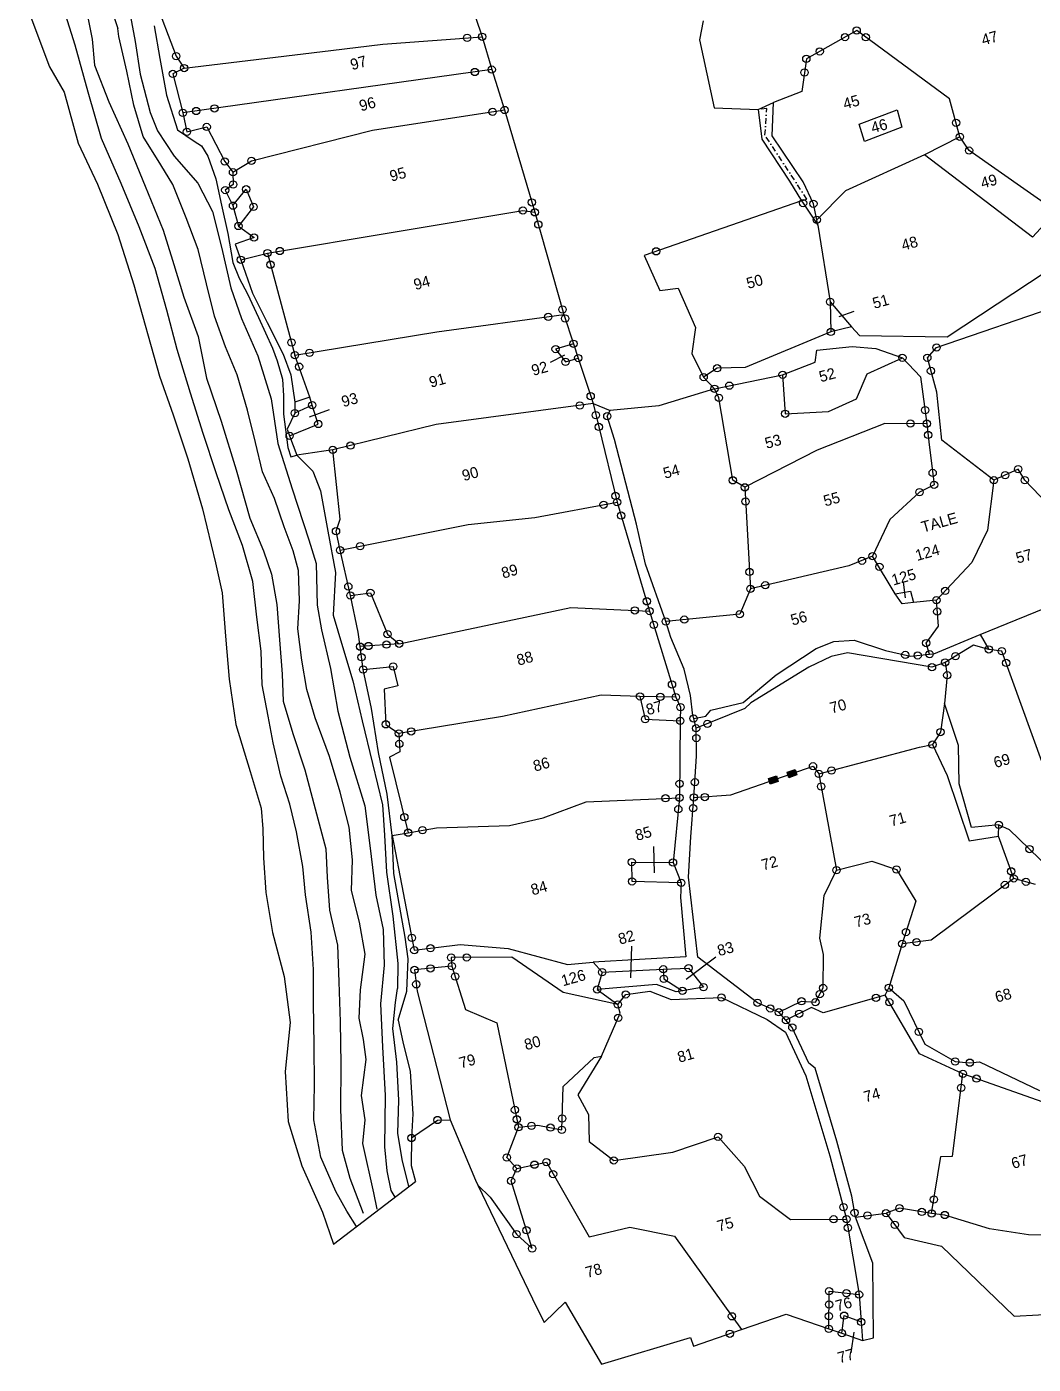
# Model space of a CAD drawing. Header units: metres. Extents: x 305197 to 308416, y 1934351 to 1939212.
# Drawn here: x 306928 to 307818, y 1934383 to 1935566 of the extents above; entities that cross this region are included whole.
import ezdxf

# ---------------------------------------------------------------- set-up
doc = ezdxf.new("R2010")
doc.units = ezdxf.units.M
doc.linetypes.add('DASHDOT', pattern=[1, 0.5, -0.25, 0, -0.25])
for name, color, linetype in [('LINE_WATER', 4, 'Continuous'), ('OFF', 1, 'Continuous'), ('POLY_PARCEL', 6, 'Continuous'), ('POLY_ROAD', 30, 'Continuous'), ('POLY_WATER', 4, 'Continuous'), ('TEXT_PARCEL', 7, 'Continuous'), ('V_BOUND_LINE', 7, 'Continuous'), ('V_BOUND_STREAM_LINE', 7, 'DASHDOT')]:
    doc.layers.add(name, color=color, linetype=linetype)
doc.styles.add('TEXT_MAP', font='')
doc.styles.get('TEXT_MAP').set_extended_font_data('Kruti Dev 050')
doc.dimstyles.get("Standard").update_dxf_attribs({"dimtxt": 0.18, "dimasz": 0.18, "dimexe": 0.18, "dimexo": 0.0625, "dimgap": 0.09, "dimtad": 0, "dimtih": 1, "dimtoh": 1, "dimdec": 4, "dimzin": 0, "dimdsep": 46, "dimtxsty": 'Standard', "dimcen": 0.09, "dimadec": 0, "dimazin": 0, "dimtfac": 1, "dimtdec": 4, "dimtofl": 0, "dimtmove": 0, "dimatfit": 3, "dimfxl": 1, "dimtolj": 1, "dimtzin": 0, "dimarcsym": 0})

msp = doc.modelspace()

# ---------------------------------------------------------------- hatches: boundary and pattern name
for points in [[(307609.5, 1934904.4), (307607.8, 1934909.3), (307600.7, 1934906.8), (307602.4, 1934901.9)], [(307593, 1934898.7), (307591.3, 1934903.6), (307584.2, 1934901.1), (307585.9, 1934896.2)]]:
    msp.add_hatch(color=256).paths.add_polyline_path(points)

# ---------------------------------------------------------------- linework, layer by layer
for points in [[(307600.7, 1934906.8), (307607.8, 1934909.3), (307609.5, 1934904.4), (307602.4, 1934901.9)], [(307584.2, 1934901.1), (307591.3, 1934903.6), (307593, 1934898.7), (307585.9, 1934896.2)]]:
    msp.add_lwpolyline(points, close=True)
for centre in [(307317.9, 1935556.2), (307331.1, 1935557.2), (307652, 1935556.9), (307662.3, 1935562.7), (307670.4, 1935556.7), (307629.6, 1935544.2), (307060.6, 1935540), (307067.6, 1935529.5), (307617.8, 1935537.6), (307057.6, 1935524.3), (307324.7, 1935526), (307339.6, 1935528.1), (307616.1, 1935525.6), (307094.5, 1935493.8), (307066.5, 1935489.9), (307078.2, 1935491.5), (307340.4, 1935490.8), (307351, 1935492.4), (307070.1, 1935473.1), (307087.6, 1935477.4), (307750.2, 1935481.1), (307753.6, 1935468.6), (307103.5, 1935446.9), (307127.1, 1935447.4), (307761.7, 1935456.5), (307110.8, 1935437.3), (307110.9, 1935426.5), (307122.4, 1935422.3), (307104, 1935421.6), (307375.1, 1935410.7), (307110.8, 1935407.8), (307128.9, 1935406.8), (307367.2, 1935403.5), (307377.7, 1935401.9), (307614.9, 1935410.1), (307624, 1935409.5), (307115.6, 1935389.8), (307380.8, 1935391.1), (307627, 1935395.3), (307129.4, 1935379.6), (307141.3, 1935365.9), (307152.2, 1935367.7), (307485, 1935367.4), (307117.7, 1935360), (307144, 1935355.6), (307402.2, 1935315.9), (307638.8, 1935322.8), (307389.6, 1935309.5), (307404.6, 1935308), (307639.5, 1935296.1), (307162.6, 1935286.8), (307396.1, 1935281), (307411.9, 1935285.7), (307733, 1935282.3), (307165.6, 1935275.6), (307178.5, 1935277.7), (307404.8, 1935269.7), (307416.1, 1935273), (307702.7, 1935273.3), (307724.8, 1935273.3), (307169.2, 1935265.4), (307538.9, 1935264), (307596.8, 1935258.3), (307728, 1935261.6), (307527, 1935256.2), (307536.6, 1935245.9), (307549.7, 1935248.6), (307427.1, 1935239.3), (307540.5, 1935237.8), (307165.5, 1935224.3), (307180.9, 1935231.3), (307417.5, 1935231.1), (307431.7, 1935222.5), (307441.8, 1935221.7), (307599.1, 1935223.8), (307722.8, 1935227), (307186.2, 1935214.7), (307434.3, 1935212.1), (307709.8, 1935215.1), (307724.4, 1935215), (307160.9, 1935204.3), (307725.5, 1935205), (307199, 1935191.8), (307214.7, 1935195.6), (307805.1, 1935174.8), (307552.8, 1935164.9), (307729.5, 1935171.4), (307783.7, 1935165), (307793.6, 1935169.5), (307811, 1935165.1), (307449.1, 1935151.1), (307563.4, 1935158.7), (307717.9, 1935154.4), (307730.7, 1935160.9), (307438.5, 1935143.3), (307450.4, 1935145.6), (307564.1, 1935146.2), (307454, 1935133.7), (307201.9, 1935119.9), (307205.5, 1935103.2), (307223.2, 1935106.7), (307667, 1935093.8), (307676.4, 1935097.8), (307567.5, 1935083.9), (307682.4, 1935088.5), (307212.8, 1935070.9), (307568.3, 1935069), (307581.5, 1935072.1), (307214.6, 1935063), (307232.3, 1935065.5), (307476.7, 1935057.9), (307732.8, 1935058.9), (307740.5, 1935067.1), (307466.1, 1935049.9), (307479.2, 1935049.3), (307558.9, 1935046.6), (307733.6, 1935048.8), (307483, 1935037.1), (307493.5, 1935040), (307509.9, 1935041.7), (307247.5, 1935028.9), (307257.7, 1935020.4), (307723.8, 1935021), (307223.2, 1935017.8), (307224.4, 1935008.4), (307230.6, 1935018.4), (307246.5, 1935019.6), (307705.3, 1935010.5), (307716.3, 1935010.1), (307726.8, 1935011.1), (307749.7, 1935009.4), (307779.2, 1935015.4), (307790.7, 1935013.8), (307225.9, 1934997.6), (307252.5, 1935000.3), (307728.9, 1934999.7), (307740.6, 1935003.9), (307794.5, 1935003.4), (307742.4, 1934992.5), (307470.7, 1934973.8), (307488.7, 1934973.4), (307499, 1934984.3), (307502.4, 1934973.1), (307506.5, 1934964.3), (307245.9, 1934949.1), (307475.3, 1934953.7), (307506.3, 1934952.2), (307518.1, 1934954.3), (307530.3, 1934949.6), (307257.5, 1934941.1), (307268.3, 1934942.9), (307520.3, 1934945.6), (307736.4, 1934942.3), (307257.9, 1934931.8), (307520.5, 1934937), (307729.4, 1934931.2), (307623.7, 1934912), (307628.9, 1934905.4), (307640, 1934908.3), (307505.7, 1934896.6), (307519.3, 1934897.9), (307630.9, 1934894.2), (307493.2, 1934883.7), (307505.6, 1934884.2), (307518.3, 1934884.5), (307528, 1934884.8), (307262.3, 1934867), (307504.6, 1934874), (307517.6, 1934875), (307278.4, 1934855.5), (307787.9, 1934860.3), (307265.7, 1934853.3), (307815.1, 1934838.8), (307463.4, 1934827.3), (307499.9, 1934826.9), (307644.4, 1934820.2), (307697.5, 1934820.8), (307798.9, 1934819.1), (307463.7, 1934810.2), (307507.2, 1934808.9), (307801.2, 1934812.9), (307812, 1934809.9), (307793.4, 1934807.1), (307269, 1934760.3), (307705.9, 1934765.4), (307271.1, 1934749.3), (307285.4, 1934751.1), (307702.6, 1934755), (307715.3, 1934756.5), (307303.7, 1934742.9), (307317.5, 1934743), (307271.3, 1934731.9), (307285.5, 1934733.3), (307304.3, 1934735.2), (307307.2, 1934726.1), (307437.2, 1934729.9), (307491.3, 1934732.5), (307513.7, 1934733.6), (307272.9, 1934719.2), (307432.9, 1934714.6), (307491.8, 1934724.1), (307508.2, 1934713.5), (307526.8, 1934716.7), (307632.6, 1934716), (307690.7, 1934716.2), (307451.1, 1934701.4), (307458.1, 1934710.3), (307542.7, 1934707.6), (307574.6, 1934702.9), (307613.5, 1934704.2), (307625.8, 1934703.4), (307629.6, 1934710.4), (307679.4, 1934707.3), (307691.2, 1934703.3), (307451.5, 1934689.5), (307585.9, 1934697.9), (307593.5, 1934694.5), (307611.5, 1934693.2), (307599.8, 1934687.4), (307605.4, 1934681.1), (307717.2, 1934677.2), (307749.4, 1934650.9), (307762.4, 1934649.9), (307756.3, 1934640), (307768.2, 1934635.8), (307754.7, 1934627.6), (307360.1, 1934608.1), (307291.7, 1934599.2), (307361.8, 1934599.8), (307401.9, 1934600.6), (307268.7, 1934583.3), (307363.3, 1934592.8), (307374.7, 1934594.1), (307391.6, 1934592.5), (307401.6, 1934590.5), (307539.7, 1934584.4), (307353, 1934566.1), (307377.4, 1934559.7), (307387.9, 1934561.9), (307447.5, 1934563.5), (307361.9, 1934556.4), (307393.8, 1934551.4), (307356.7, 1934545.3), (307730.6, 1934528.9), (307650.6, 1934522.1), (307653.4, 1934511.5), (307660.5, 1934517.2), (307671.9, 1934514.7), (307688.3, 1934516.9), (307700.1, 1934521.3), (307719.9, 1934517.9), (307728.6, 1934516.5), (307740.3, 1934515.2), (307370.3, 1934501.7), (307641.9, 1934511.4), (307654.6, 1934503.9), (307696, 1934506.5), (307361.5, 1934498.2), (307375.3, 1934485.6), (307637.9, 1934447.9), (307653.2, 1934446.1), (307664.4, 1934444.8), (307637.9, 1934436), (307552, 1934425.6), (307637.8, 1934425.8), (307651.2, 1934426.2), (307666.3, 1934420.6), (307550.1, 1934410.2), (307637.7, 1934414.6), (307649.3, 1934410.6)]:
    msp.add_circle(centre, 3.22)
at = {"layer": 'LINE_WATER'}
for p, q in [((306993.7, 1935610.3), (307008.9, 1935564.4)), ((306971.2, 1935549.6), (306957.8, 1935592.7)), ((306977.5, 1935599.2), (306986.2, 1935555)), ((307020.1, 1935575.2), (307024.3, 1935552.9)), ((307009.8, 1935557.4), (307008.9, 1935564.4)), ((307016.8, 1935526.6), (307009.8, 1935557.4)), ((307041.2, 1935566.7), (307046, 1935537.9)), ((306982.7, 1935508.2), (306971.2, 1935549.6)), ((306986.2, 1935555), (306988.4, 1935531.9)), ((307024.3, 1935552.9), (307028.8, 1935524)), ((307046, 1935537.9), (307052.1, 1935505.6)), ((306988.4, 1935531.9), (307000.9, 1935499.7)), ((307023.2, 1935496.7), (307016.8, 1935526.6)), ((307028.8, 1935524), (307037.7, 1935490.3)), ((306994.6, 1935467.2), (306982.7, 1935508.2)), ((307000.9, 1935499.7), (307017.9, 1935462.6)), ((307031.5, 1935468.9), (307023.2, 1935496.7)), ((307052.1, 1935505.6), (307061.7, 1935474.8)), ((307037.7, 1935490.3), (307044, 1935473.9)), ((307044, 1935473.9), (307058.8, 1935451.6)), ((307061.7, 1935474.8), (307076.6, 1935464.9)), ((307011.8, 1935427.4), (306994.6, 1935467.2)), ((307017.9, 1935462.6), (307033.1, 1935425)), ((307047.1, 1935444), (307031.5, 1935468.9)), ((307076.6, 1935464.9), (307083, 1935460.6)), ((307058.8, 1935451.6), (307079.6, 1935427.6)), ((307083, 1935460.6), (307088.5, 1935451.5)), ((307088.5, 1935451.5), (307095.5, 1935431.4)), ((307057.5, 1935426.4), (307047.1, 1935444)), ((307027.7, 1935389.2), (307011.8, 1935427.4)), ((307069.5, 1935397), (307057.5, 1935426.4)), ((307079.6, 1935427.6), (307092.8, 1935402.6)), ((307095.5, 1935431.4), (307100.5, 1935408.1)), ((307033.1, 1935425), (307049.2, 1935386.1)), ((307092.8, 1935402.6), (307100.7, 1935371.2)), ((307100.5, 1935408.1), (307106.1, 1935383.3)), ((307079.9, 1935368.9), (307069.5, 1935397)), ((307041.9, 1935352.2), (307027.7, 1935389.2)), ((307049.2, 1935386.1), (307057.3, 1935359.6)), ((307106.1, 1935383.3), (307110.7, 1935357.4)), ((307087.4, 1935338.7), (307079.9, 1935368.9)), ((307100.7, 1935371.2), (307108.8, 1935335.1)), ((307057.3, 1935359.6), (307067.2, 1935326.9)), ((307110.7, 1935357.4), (307116.2, 1935343.7)), ((307052.3, 1935315.5), (307041.9, 1935352.2)), ((307116.2, 1935343.7), (307123.6, 1935329.9)), ((307094.5, 1935310.1), (307087.4, 1935338.7)), ((307108.8, 1935335.1), (307118.2, 1935307.9)), ((307067.2, 1935326.9), (307079.9, 1935292)), ((307123.6, 1935329.9), (307133.4, 1935308.9)), ((307061.4, 1935280.7), (307052.3, 1935315.5)), ((307104.2, 1935282.9), (307094.5, 1935310.1)), ((307118.2, 1935307.9), (307132.8, 1935275.1)), ((307133.4, 1935308.9), (307145.7, 1935281.7)), ((307079.9, 1935292), (307087.3, 1935255.3)), ((307073.2, 1935242.1), (307061.4, 1935280.7)), ((307114.5, 1935258.3), (307104.2, 1935282.9)), ((307132.8, 1935275.1), (307144.5, 1935236.9)), ((307145.7, 1935281.7), (307149.8, 1935270.7)), ((307149.8, 1935270.7), (307154.5, 1935254.5)), ((307087.3, 1935255.3), (307100.4, 1935217.1)), ((307123.7, 1935226.8), (307114.5, 1935258.3)), ((307154.5, 1935254.5), (307155.4, 1935239.5)), ((307084.3, 1935206.2), (307073.2, 1935242.1)), ((307144.5, 1935236.9), (307150.5, 1935197.5)), ((307155.4, 1935239.5), (307155.5, 1935223.4)), ((307130.8, 1935198.2), (307123.7, 1935226.8)), ((307100.4, 1935217.1), (307113.7, 1935174.3)), ((307155.5, 1935223.4), (307159.4, 1935193.9)), ((307095.9, 1935171.5), (307084.3, 1935206.2)), ((307137, 1935172.4), (307130.8, 1935198.2)), ((307150.5, 1935197.5), (307163.1, 1935157.3)), ((307159.4, 1935193.9), (307161.9, 1935185.6)), ((307161.9, 1935185.6), (307167.4, 1935187.2)), ((307167.4, 1935187.2), (307181.4, 1935173.1)), ((307107.2, 1935138.7), (307095.9, 1935171.5)), ((307113.7, 1935174.3), (307125.7, 1935131.4)), ((307147.5, 1935148.7), (307137, 1935172.4)), ((307181.4, 1935173.1), (307188.1, 1935155.6)), ((307163.1, 1935157.3), (307177.9, 1935112.2)), ((307188.1, 1935155.6), (307194.7, 1935120)), ((307156, 1935123.7), (307147.5, 1935148.7)), ((307119.3, 1935107.2), (307107.2, 1935138.7)), ((307125.7, 1935131.4), (307137.8, 1935102.6)), ((307164, 1935102.6), (307156, 1935123.7)), ((307194.7, 1935120), (307201.4, 1935083.3)), ((307128.3, 1935075.4), (307119.3, 1935107.2)), ((307177.9, 1935112.2), (307184.3, 1935091.3)), ((307137.8, 1935102.6), (307144.9, 1935082)), ((307168.6, 1935085.1), (307164, 1935102.6)), ((307169.5, 1935058.2), (307168.6, 1935085.1)), ((307184.3, 1935091.3), (307185.3, 1935054.5)), ((307201.4, 1935083.3), (307199.5, 1935045.6)), ((307132, 1935044), (307128.3, 1935075.4)), ((307144.9, 1935082), (307149.5, 1935055.1)), ((307149.5, 1935055.1), (307152, 1935023.9)), ((307168, 1935033.5), (307169.5, 1935058.2)), ((307185.3, 1935054.5), (307189.2, 1935032.6)), ((307135.6, 1935013.8), (307132, 1935044)), ((307199.5, 1935045.6), (307207.6, 1935017.8)), ((307152, 1935023.9), (307154.3, 1934993.6)), ((307171.8, 1935005.8), (307168, 1935033.5)), ((307189.2, 1935032.6), (307197.1, 1934998.6)), ((307136.7, 1934983.9), (307135.6, 1935013.8)), ((307207.6, 1935017.8), (307216.8, 1934987.5)), ((307176, 1934979.8), (307171.8, 1935005.8)), ((307154.3, 1934993.6), (307155.3, 1934969.5)), ((307197.1, 1934998.6), (307203.4, 1934960.8)), ((307141.8, 1934956.3), (307136.7, 1934983.9)), ((307183.5, 1934954.9), (307176, 1934979.8)), ((307216.8, 1934987.5), (307224.9, 1934952.3)), ((307155.3, 1934969.5), (307163.8, 1934940.9)), ((307146.3, 1934932.7), (307141.8, 1934956.3)), ((307196, 1934920.8), (307183.5, 1934954.9)), ((307203.4, 1934960.8), (307214.2, 1934920.2)), ((307163.8, 1934940.9), (307174.3, 1934909)), ((307224.9, 1934952.3), (307234.1, 1934914.4)), ((307153.1, 1934903.3), (307146.3, 1934932.7)), ((307205.7, 1934889.2), (307196, 1934920.8)), ((307214.2, 1934920.2), (307227.3, 1934877.1)), ((307174.3, 1934909), (307183.6, 1934874.5)), ((307234.1, 1934914.4), (307242.9, 1934878)), ((307161, 1934878.4), (307153.1, 1934903.3)), ((307213.6, 1934858.3), (307205.7, 1934889.2)), ((307166.9, 1934854.1), (307161, 1934878.4)), ((307183.6, 1934874.5), (307192.9, 1934838.9)), ((307227.3, 1934877.1), (307232, 1934839.6)), ((307242.9, 1934878), (307244.7, 1934851.2)), ((307216.5, 1934829.2), (307213.6, 1934858.3)), ((307172.7, 1934823.3), (307166.9, 1934854.1)), ((307244.7, 1934851.2), (307246.5, 1934818.5)), ((307192.9, 1934838.9), (307194.2, 1934814.1)), ((307232, 1934839.6), (307237.1, 1934798.1)), ((307174.8, 1934798.2), (307172.7, 1934823.3)), ((307215.7, 1934802.1), (307216.5, 1934829.2)), ((307194.2, 1934814.1), (307196.2, 1934784.7)), ((307246.5, 1934818.5), (307252, 1934779.6)), ((307222.8, 1934774.1), (307215.7, 1934802.1)), ((307179.8, 1934765.3), (307174.8, 1934798.2)), ((307237.1, 1934798.1), (307243.6, 1934767.8)), ((307196.2, 1934784.7), (307203.3, 1934753.8)), ((307252, 1934779.6), (307256.5, 1934737.5)), ((307181.9, 1934732.4), (307179.8, 1934765.3)), ((307227.6, 1934746), (307222.8, 1934774.1)), ((307243.6, 1934767.8), (307244.4, 1934736)), ((307203.3, 1934753.8), (307204.5, 1934721.5)), ((307223.5, 1934714.4), (307227.6, 1934746)), ((307181.9, 1934702.4), (307181.9, 1934732.4)), ((307244.4, 1934736), (307241.1, 1934701.9)), ((307256.5, 1934737.5), (307256.4, 1934715.4)), ((307204.5, 1934721.5), (307205.7, 1934686.1)), ((307222.3, 1934689.4), (307223.5, 1934714.4)), ((307254.4, 1934703.2), (307256.4, 1934715.4)), ((307182.6, 1934665.5), (307181.9, 1934702.4)), ((307241.1, 1934701.9), (307242.9, 1934663.9)), ((307252.1, 1934680.2), (307254.4, 1934703.2)), ((307205.7, 1934686.1), (307206.3, 1934648.6)), ((307226.1, 1934670.3), (307222.3, 1934689.4)), ((307228.5, 1934652.6), (307226.1, 1934670.3)), ((307255.8, 1934650.3), (307252.1, 1934680.2)), ((307182.8, 1934629.9), (307182.6, 1934665.5)), ((307242.9, 1934663.9), (307245.4, 1934620.9)), ((307206.3, 1934648.6), (307206, 1934608.6)), ((307224.5, 1934620.9), (307228.5, 1934652.6)), ((307257.5, 1934616.8), (307255.8, 1934650.3)), ((307182.3, 1934599.5), (307182.8, 1934629.9)), ((307227.8, 1934599.3), (307224.5, 1934620.9)), ((307245.4, 1934620.9), (307244.9, 1934575.6)), ((307256.5, 1934587.5), (307257.5, 1934616.8)), ((307188.4, 1934566.4), (307182.3, 1934599.5)), ((307206, 1934608.6), (307207.2, 1934572.4)), ((307225.5, 1934578.5), (307227.8, 1934599.3)), ((307260.4, 1934564.2), (307256.5, 1934587.5)), ((307235.2, 1934534.7), (307225.5, 1934578.5)), ((307244.9, 1934575.6), (307246.9, 1934554.2)), ((307201.7, 1934535.9), (307188.4, 1934566.4)), ((307207.2, 1934572.4), (307214, 1934547.7)), ((307266.4, 1934540.4), (307260.4, 1934564.2)), ((307246.9, 1934554.2), (307250.4, 1934537)), ((307214, 1934547.7), (307225.9, 1934516.7)), ((307211.6, 1934518.7), (307201.7, 1934535.9)), ((307238.2, 1934520.3), (307235.2, 1934534.7)), ((307250.4, 1934537), (307253.8, 1934531)), ((307220.1, 1934505), (307211.6, 1934518.7))]:
    msp.add_line(p, q, dxfattribs=at)
at = {"layer": 'OFF'}
for p, q in [((307575.3, 1935492.8), (307588.8, 1935499.1)), ((307429.2, 1935232.7), (307444.2, 1935226.5)), ((307771.5, 1935028.7), (307779.2, 1935015.4)), ((307429.3, 1934738.7), (307437.2, 1934729.9)), ((307432.9, 1934714.6), (307451.1, 1934701.4)), ((307199.6, 1934489.4), (307272.3, 1934544.9))]:
    msp.add_line(p, q, dxfattribs=at)
at = {"layer": 'POLY_PARCEL'}
for p, q in [((307243.3, 1935550.7), (307331.1, 1935557.2)), ((307662.3, 1935562.7), (307617.8, 1935537.6)), ((307744.4, 1935502.4), (307662.3, 1935562.7)), ((307067.6, 1935529.5), (307197.3, 1935545.1)), ((307197.3, 1935545.1), (307243.3, 1935550.7)), ((307617.8, 1935537.6), (307613.8, 1935508.6)), ((307339.6, 1935528.1), (307066.5, 1935489.9)), ((307613.8, 1935508.6), (307588.8, 1935499.1)), ((307753.6, 1935468.6), (307744.4, 1935502.4)), ((307234.3, 1935474.6), (307351, 1935492.4)), ((307664.5, 1935479.8), (307698.2, 1935492.5)), ((307698.2, 1935492.5), (307702.1, 1935477.3)), ((307127.1, 1935447.4), (307234.3, 1935474.6)), ((307669.3, 1935464.6), (307664.5, 1935479.8)), ((307702.1, 1935477.3), (307669.3, 1935464.6)), ((307753.6, 1935468.6), (307722.4, 1935452.8)), ((307761.7, 1935456.5), (307753.6, 1935468.6)), ((307722.4, 1935452.8), (307652.5, 1935420.9)), ((307817.9, 1935380), (307722.4, 1935452.8)), ((307838.6, 1935402.7), (307761.7, 1935456.5)), ((307110.8, 1935437.3), (307127.1, 1935447.4)), ((307110.8, 1935407.8), (307122.4, 1935422.3)), ((307122.4, 1935422.3), (307128.9, 1935406.8)), ((307652.5, 1935420.9), (307627, 1935395.3)), ((307128.9, 1935406.8), (307115.6, 1935389.8)), ((307141.3, 1935365.9), (307367.2, 1935403.5)), ((307367.2, 1935403.5), (307377.7, 1935401.9)), ((307838.6, 1935402.7), (307817.9, 1935380)), ((307628.1, 1935390.6), (307638.8, 1935322.8)), ((307117.7, 1935360), (307141.3, 1935365.9)), ((307141.3, 1935365.9), (307165.6, 1935275.6)), ((307638.8, 1935322.8), (307657.8, 1935300.7)), ((307638.8, 1935322.8), (307639.5, 1935296.1)), ((307291.1, 1935296.3), (307403.5, 1935311.4)), ((307165.6, 1935275.6), (307291.1, 1935296.3)), ((307411.9, 1935285.7), (307396.1, 1935281)), ((307178.9, 1935238.4), (307165.6, 1935275.6)), ((307396.1, 1935281), (307404.8, 1935269.7)), ((307404.8, 1935269.7), (307416.1, 1935273)), ((307671.6, 1935259.1), (307702.7, 1935273.3)), ((307596.8, 1935258.3), (307599.1, 1935223.8)), ((307662.1, 1935237), (307671.6, 1935259.1)), ((307178.9, 1935238.4), (307165.6, 1935234.1)), ((307180.9, 1935231.3), (307178.9, 1935238.4)), ((307540.5, 1935237.8), (307536.6, 1935245.9)), ((307552.8, 1935164.9), (307540.5, 1935237.8)), ((307637.3, 1935225.8), (307662.1, 1935237)), ((307180.9, 1935231.3), (307165.5, 1935224.3)), ((307186.2, 1935214.7), (307180.9, 1935231.3)), ((307429.2, 1935232.7), (307290.5, 1935214.3)), ((307599.1, 1935223.8), (307637.3, 1935225.8)), ((307160.9, 1935204.3), (307186.2, 1935214.7)), ((307290.5, 1935214.3), (307199, 1935191.8)), ((307687.2, 1935215.1), (307627.4, 1935191.7)), ((307724.4, 1935215), (307687.2, 1935215.1)), ((307627.4, 1935191.7), (307563.4, 1935158.7)), ((307805.1, 1935174.8), (307783.7, 1935165)), ((307811, 1935165.1), (307805.1, 1935174.8)), ((307563.4, 1935158.7), (307552.8, 1935164.9)), ((307563.4, 1935158.7), (307568.3, 1935069)), ((307863.8, 1935109.7), (307811, 1935165.1)), ((307377.6, 1935131.9), (307450.4, 1935145.6)), ((307318.9, 1935125.8), (307377.6, 1935131.9)), ((307205.5, 1935103.2), (307318.9, 1935125.8)), ((307676.4, 1935097.8), (307655.4, 1935089.4)), ((307655.4, 1935089.4), (307568.3, 1935069)), ((307771.5, 1935028.7), (307876.6, 1935071.3)), ((307214.6, 1935063), (307232.3, 1935065.5)), ((307232.3, 1935065.5), (307247.5, 1935028.9)), ((307568.3, 1935069), (307558.9, 1935046.6)), ((307696.4, 1935064.6), (307709.8, 1935067)), ((307709.8, 1935067), (307712.6, 1935056.8)), ((307734.6, 1935036), (307732.8, 1935058.9)), ((307257.7, 1935020.4), (307409.4, 1935052.4)), ((307409.4, 1935052.4), (307479.2, 1935049.3)), ((307558.9, 1935046.6), (307493.5, 1935040)), ((307723.8, 1935021), (307734.6, 1935036)), ((307247.5, 1935028.9), (307257.7, 1935020.4)), ((307257.7, 1935020.4), (307223.2, 1935017.8)), ((307726.8, 1935011.1), (307723.8, 1935021)), ((307790.7, 1935013.8), (307779.2, 1935015.4)), ((307844.2, 1934865.7), (307790.7, 1935013.8)), ((307225.9, 1934997.6), (307252.5, 1935000.3)), ((307252.5, 1935000.3), (307256.6, 1934983.3)), ((307740.6, 1935003.9), (307742.4, 1934992.5)), ((307742.4, 1934992.5), (307739.9, 1934967.4)), ((307256.6, 1934983.3), (307244.5, 1934980.1)), ((307244.5, 1934980.1), (307245.9, 1934949.1)), ((307436.5, 1934974.9), (307349, 1934956)), ((307470.7, 1934973.8), (307436.5, 1934974.9)), ((307470.7, 1934973.8), (307475.3, 1934953.7)), ((307502.4, 1934973.1), (307470.7, 1934973.8)), ((307349, 1934956), (307257.5, 1934941.1)), ((307475.3, 1934953.7), (307506.3, 1934952.2)), ((307245.9, 1934949.1), (307257.5, 1934941.1)), ((307257.5, 1934941.1), (307258.2, 1934924.9)), ((307628.9, 1934905.4), (307718, 1934929)), ((307718, 1934929), (307729.4, 1934931.2)), ((307258.2, 1934924.9), (307249.1, 1934920)), ((307249.1, 1934920), (307265.7, 1934853.3)), ((307551, 1934886.9), (307623.7, 1934912)), ((307623.7, 1934912), (307628.9, 1934905.4)), ((307628.9, 1934905.4), (307644.4, 1934820.2)), ((307423.1, 1934880.7), (307505.6, 1934884.2)), ((307518.3, 1934884.5), (307551, 1934886.9)), ((307385, 1934866.4), (307423.1, 1934880.7)), ((307290.8, 1934857.5), (307355.3, 1934859.7)), ((307355.3, 1934859.7), (307385, 1934866.4)), ((307787.9, 1934860.3), (307797.1, 1934856.1)), ((307251.6, 1934850.8), (307265.7, 1934853.3)), ((307251.6, 1934850.8), (307271.1, 1934749.3)), ((307265.7, 1934853.3), (307268.9, 1934853.9)), ((307268.9, 1934853.9), (307290.8, 1934857.5)), ((307801.2, 1934812.9), (307787.7, 1934850.2)), ((307797.1, 1934856.1), (307832.9, 1934821.7)), ((307463.7, 1934810.2), (307463.4, 1934827.3)), ((307463.4, 1934827.3), (307499.9, 1934826.9)), ((307644.4, 1934820.2), (307675.8, 1934828.1)), ((307675.8, 1934828.1), (307697.5, 1934820.8)), ((307633.7, 1934797.6), (307644.4, 1934820.2)), ((307697.5, 1934820.8), (307714.6, 1934792.7)), ((307801.2, 1934812.9), (307728.1, 1934758.1)), ((307820.4, 1934807.6), (307801.2, 1934812.9)), ((307507.2, 1934808.9), (307463.7, 1934810.2)), ((307629.6, 1934760), (307633.7, 1934797.6)), ((307714.6, 1934792.7), (307702.6, 1934755)), ((307271.1, 1934749.3), (307311.6, 1934754.3)), ((307311.6, 1934754.3), (307354.2, 1934750.8)), ((307633.1, 1934745.6), (307629.6, 1934760)), ((307702.6, 1934755), (307690.7, 1934716.2)), ((307728.1, 1934758.1), (307702.6, 1934755)), ((307357.3, 1934743.1), (307303.7, 1934742.9)), ((307303.7, 1934742.9), (307304.3, 1934735.2)), ((307354.2, 1934750.8), (307406.7, 1934736.7)), ((307402.9, 1934712.1), (307357.3, 1934743.1)), ((307632.6, 1934716), (307633.1, 1934745.6)), ((307304.3, 1934735.2), (307271.3, 1934731.9)), ((307271.3, 1934731.9), (307273.7, 1934713.2)), ((307304.3, 1934735.2), (307316.5, 1934696.8)), ((307406.7, 1934736.7), (307429.3, 1934738.7)), ((307437.2, 1934729.9), (307432.9, 1934714.6)), ((307491.3, 1934732.5), (307491.8, 1934724.1)), ((307491.8, 1934724.1), (307508.2, 1934713.5)), ((307625.8, 1934703.4), (307632.6, 1934716)), ((307273.7, 1934713.2), (307302.8, 1934599.5)), ((307451.1, 1934701.4), (307402.9, 1934712.1)), ((307593.5, 1934694.5), (307613.5, 1934704.2)), ((307613.5, 1934704.2), (307625.8, 1934703.4)), ((307687.5, 1934709.6), (307632.7, 1934694.1)), ((307316.5, 1934696.8), (307344, 1934685.1)), ((307436.8, 1934655.6), (307453.3, 1934693.7)), ((307453.3, 1934693.7), (307451.1, 1934701.4)), ((307622.5, 1934698.6), (307599.8, 1934687.4)), ((307632.7, 1934694.1), (307622.5, 1934698.6)), ((307344, 1934685.1), (307363.3, 1934592.8)), ((307402.7, 1934628.7), (307430.3, 1934654.6)), ((307436.8, 1934655.6), (307415.6, 1934621.4)), ((307430.3, 1934654.6), (307436.8, 1934655.6)), ((307746.9, 1934567.2), (307756.3, 1934640)), ((307401.6, 1934590.5), (307402.7, 1934628.7)), ((307415.6, 1934621.4), (307425.1, 1934604.2)), ((307425.1, 1934604.2), (307425.7, 1934580.2)), ((307353, 1934566.1), (307363.3, 1934592.8)), ((307363.3, 1934592.8), (307380.3, 1934594.7)), ((307380.3, 1934594.7), (307401.6, 1934590.5)), ((307425.7, 1934580.2), (307447.5, 1934563.5)), ((307499.7, 1934570.7), (307539.7, 1934584.4)), ((307539.7, 1934584.4), (307562.8, 1934558.5)), ((307361.9, 1934556.4), (307353, 1934566.1)), ((307447.5, 1934563.5), (307499.7, 1934570.7)), ((307728.6, 1934516.5), (307736.8, 1934566.8)), ((307736.8, 1934566.8), (307746.9, 1934567.2)), ((307356.7, 1934545.3), (307361.9, 1934556.4)), ((307361.9, 1934556.4), (307387.9, 1934561.9)), ((307387.9, 1934561.9), (307425.7, 1934495.8)), ((307562.8, 1934558.5), (307576.5, 1934531.8)), ((307327.4, 1934541.6), (307338.2, 1934531.1)), ((307375.3, 1934485.6), (307356.7, 1934545.3)), ((307338.2, 1934531.1), (307361.5, 1934498.2)), ((307576.5, 1934531.8), (307603.8, 1934511.1)), ((307700.1, 1934521.3), (307688.3, 1934516.9)), ((307728.6, 1934516.5), (307700.1, 1934521.3)), ((307740.3, 1934515.2), (307728.6, 1934516.5)), ((307779.8, 1934503.1), (307740.3, 1934515.2)), ((307425.7, 1934495.8), (307461.6, 1934504.5)), ((307461.6, 1934504.5), (307501.1, 1934496.4)), ((307603.8, 1934511.1), (307653.4, 1934511.5)), ((307814.2, 1934497.8), (307779.8, 1934503.1)), ((307361.5, 1934498.2), (307375.3, 1934485.6)), ((307501.1, 1934496.4), (307560.6, 1934413.8)), ((307885.6, 1934496.3), (307814.2, 1934497.8)), ((307637.7, 1934414.6), (307637.9, 1934447.9)), ((307637.9, 1934447.9), (307664.4, 1934444.8)), ((307649.3, 1934410.6), (307651.2, 1934426.2)), ((307651.2, 1934426.2), (307666.3, 1934420.6))]:
    msp.add_line(p, q, dxfattribs=at)
at = {"layer": 'POLY_ROAD'}
for p, q in [((307429.2, 1935232.7), (307434.3, 1935212.1)), ((307441.8, 1935221.7), (307444.2, 1935226.5)), ((307448.1, 1935201.1), (307441.8, 1935221.7)), ((307434.3, 1935212.1), (307450.4, 1935145.6)), ((307458.2, 1935162.3), (307448.1, 1935201.1)), ((307467.6, 1935126.1), (307458.2, 1935162.3)), ((307450.4, 1935145.6), (307479.2, 1935049.3)), ((307475.6, 1935090.7), (307467.6, 1935126.1)), ((307493.5, 1935040), (307475.6, 1935090.7)), ((307479.2, 1935049.3), (307502.4, 1934973.1)), ((307498, 1935025.8), (307493.5, 1935040)), ((307509.7, 1934997.8), (307498, 1935025.8)), ((307515.4, 1934974.7), (307509.7, 1934997.8)), ((307502.4, 1934973.1), (307506.5, 1934964.3)), ((307506.5, 1934964.3), (307506.3, 1934952.2)), ((307517.5, 1934957), (307515.4, 1934974.7)), ((307518.2, 1934954.3), (307517.5, 1934957)), ((307520.3, 1934945.6), (307518.2, 1934954.3)), ((307506.3, 1934952.2), (307505.6, 1934884.2)), ((307520.8, 1934921), (307520.3, 1934945.6)), ((307518.3, 1934884.5), (307520.8, 1934921)), ((307505.6, 1934884.2), (307499.9, 1934826.9)), ((307515.7, 1934849.5), (307518.3, 1934884.5)), ((307513.5, 1934814), (307515.7, 1934849.5)), ((307499.9, 1934826.9), (307507.2, 1934808.9)), ((307521.8, 1934743.1), (307513.5, 1934814)), ((307507.2, 1934808.9), (307506.5, 1934796)), ((307506.5, 1934796), (307511.3, 1934743.4)), ((307511.3, 1934743.4), (307429.3, 1934738.7)), ((307574.6, 1934702.9), (307521.8, 1934743.1)), ((307437.2, 1934729.9), (307491.3, 1934732.5)), ((307491.3, 1934732.5), (307513.7, 1934733.6)), ((307513.7, 1934733.6), (307526.8, 1934716.7)), ((307485.3, 1934719), (307432.9, 1934714.6)), ((307502.7, 1934712.5), (307485.3, 1934719)), ((307526.8, 1934716.7), (307508.2, 1934713.5)), ((307451.1, 1934701.4), (307458.1, 1934710.3)), ((307458.1, 1934710.3), (307479.3, 1934713.1)), ((307479.3, 1934713.1), (307498.3, 1934705.7)), ((307498.3, 1934705.7), (307542.7, 1934707.6)), ((307508.2, 1934713.5), (307502.7, 1934712.5)), ((307542.7, 1934707.6), (307583.1, 1934688.2)), ((307593.5, 1934694.5), (307574.6, 1934702.9)), ((307599.8, 1934687.4), (307593.5, 1934694.5)), ((307583.1, 1934688.2), (307599.3, 1934676.9)), ((307605.4, 1934681.1), (307599.8, 1934687.4)), ((307620.1, 1934649.6), (307605.4, 1934681.1)), ((307599.3, 1934676.9), (307617.2, 1934638.3)), ((307625.5, 1934645.1), (307620.1, 1934649.6)), ((307644.7, 1934580.4), (307625.5, 1934645.1)), ((307617.2, 1934638.3), (307638.7, 1934567.4)), ((307658, 1934531.9), (307644.7, 1934580.4)), ((307638.7, 1934567.4), (307653.4, 1934511.5)), ((307661.2, 1934513.2), (307658, 1934531.9)), ((307653.4, 1934511.5), (307664.4, 1934444.8)), ((307664.4, 1934444.8), (307666.3, 1934420.6)), ((307666.3, 1934420.6), (307667.5, 1934404.3))]:
    msp.add_line(p, q, dxfattribs=at)
at = {"layer": 'POLY_WATER'}
for p, q in [((307038.9, 1935597.4), (307060.6, 1935540)), ((306928.4, 1935583.9), (306948.7, 1935530.7)), ((307060.6, 1935540), (307067.6, 1935529.5)), ((306948.7, 1935530.7), (306961.5, 1935508.2)), ((307067.6, 1935529.5), (307057.6, 1935524.3)), ((307057.6, 1935524.3), (307066.5, 1935489.9)), ((306961.5, 1935508.2), (306974, 1935463.2)), ((307587.5, 1935469.6), (307588.8, 1935499.1)), ((307066.5, 1935489.9), (307070.1, 1935473.1)), ((307575.3, 1935492.8), (307578.3, 1935466.6)), ((307070.1, 1935473.1), (307087.6, 1935477.4)), ((307087.6, 1935477.4), (307103.5, 1935446.9)), ((306974, 1935463.2), (306990.9, 1935426.7)), ((307578.3, 1935466.6), (307602.8, 1935429.5)), ((307614.9, 1935428.8), (307587.5, 1935469.6)), ((307103.5, 1935446.9), (307110.8, 1935437.3)), ((307110.8, 1935437.3), (307110.9, 1935426.5)), ((306990.9, 1935426.7), (307008.9, 1935382.3)), ((307110.9, 1935426.5), (307104, 1935421.6)), ((307602.8, 1935429.5), (307613.6, 1935412.1)), ((307624, 1935409.5), (307614.9, 1935428.8)), ((307104, 1935421.6), (307110.8, 1935407.8)), ((307110.8, 1935407.8), (307115.6, 1935389.8)), ((307613.6, 1935412.1), (307614.9, 1935410.1)), ((307614.9, 1935410.1), (307628.1, 1935390.6)), ((307627, 1935395.3), (307624, 1935409.5)), ((307628.1, 1935390.6), (307627, 1935395.3)), ((307008.9, 1935382.3), (307023.1, 1935337.7)), ((307129.4, 1935379.6), (307112.8, 1935373.6)), ((307115.6, 1935389.8), (307129.4, 1935379.6)), ((307112.8, 1935373.6), (307117.7, 1935360)), ((307742.4, 1935291.9), (307856, 1935367)), ((307117.7, 1935360), (307128.1, 1935330.5)), ((307023.1, 1935337.7), (307045.8, 1935256.9)), ((307128.1, 1935330.5), (307140.9, 1935304.4)), ((307733, 1935282.3), (307871.6, 1935329.9)), ((307140.9, 1935304.4), (307155.3, 1935276.5)), ((307639.5, 1935296.1), (307563.7, 1935264.7)), ((307657.8, 1935300.7), (307639.5, 1935296.1)), ((307657.8, 1935300.7), (307664.9, 1935293.1)), ((307664.9, 1935293.1), (307742.4, 1935291.9)), ((307155.3, 1935276.5), (307162.1, 1935258.3)), ((307625.7, 1935269.5), (307627, 1935279.9)), ((307627, 1935279.9), (307658.3, 1935283.2)), ((307658.3, 1935283.2), (307679.2, 1935281.6)), ((307679.2, 1935281.6), (307702.7, 1935273.3)), ((307702.7, 1935273.3), (307718.8, 1935256.4)), ((307724.8, 1935273.3), (307733, 1935282.3)), ((307733.2, 1935242.8), (307724.8, 1935273.3)), ((307538.9, 1935264), (307527, 1935256.2)), ((307563.7, 1935264.7), (307538.9, 1935264)), ((307596.8, 1935258.3), (307625.7, 1935269.5)), ((307045.8, 1935256.9), (307058, 1935222.7)), ((307162.1, 1935258.3), (307165.6, 1935234.1)), ((307536.6, 1935245.9), (307596.8, 1935258.3)), ((307718.8, 1935256.4), (307724.4, 1935215)), ((307737.7, 1935200.3), (307733.2, 1935242.8)), ((307165.6, 1935234.1), (307165.5, 1935224.3)), ((307058, 1935222.7), (307070.8, 1935184)), ((307165.5, 1935224.3), (307158.7, 1935210.2)), ((307724.4, 1935215), (307726.2, 1935198.8)), ((307158.7, 1935210.2), (307160.9, 1935204.3)), ((307160.9, 1935204.3), (307167.4, 1935187.2)), ((307199, 1935191.8), (307167.4, 1935187.2)), ((307205.5, 1935130.6), (307199, 1935191.8)), ((307726.2, 1935198.8), (307730.7, 1935160.9)), ((307783.7, 1935165), (307737.7, 1935200.3)), ((307070.8, 1935184), (307083.8, 1935139.6)), ((307717.9, 1935154.4), (307691.5, 1935130.3)), ((307730.7, 1935160.9), (307717.9, 1935154.4)), ((307783.7, 1935165), (307777.9, 1935120.7)), ((307083.8, 1935139.6), (307095.3, 1935091.8)), ((307201.9, 1935119.9), (307205.5, 1935130.6)), ((307691.5, 1935130.3), (307676.4, 1935097.8)), ((307205.5, 1935103.2), (307201.9, 1935119.9)), ((307777.9, 1935120.7), (307764.1, 1935092.1)), ((307214.6, 1935063), (307205.5, 1935103.2)), ((307696.4, 1935064.6), (307676.4, 1935097.8)), ((307095.3, 1935091.8), (307101.1, 1935065.3)), ((307764.1, 1935092.1), (307732.8, 1935058.9)), ((307101.1, 1935065.3), (307104.2, 1935027.1)), ((307221.5, 1935030.6), (307214.6, 1935063)), ((307702.4, 1935055.8), (307696.4, 1935064.6)), ((307732.8, 1935058.9), (307712.6, 1935056.8)), ((307712.6, 1935056.8), (307702.4, 1935055.8)), ((307104.2, 1935027.1), (307107.3, 1934989.2)), ((307223.2, 1935017.8), (307221.5, 1935030.6)), ((307642, 1935022.4), (307660, 1935023.5)), ((307660, 1935023.5), (307687.8, 1935014.3)), ((307730.5, 1935011.5), (307771.5, 1935028.7)), ((307225.9, 1934997.6), (307223.2, 1935017.8)), ((307591.2, 1934992.8), (307626.5, 1935016.1)), ((307626.5, 1935016.1), (307642, 1935022.4)), ((307654.1, 1935012.4), (307639.6, 1935009.2)), ((307728.9, 1934999.7), (307654.1, 1935012.4)), ((307687.8, 1935014.3), (307710, 1935009.4)), ((307726.8, 1935011.1), (307730.5, 1935011.5)), ((307765.7, 1935019), (307740.6, 1935003.9)), ((307779.2, 1935015.4), (307765.7, 1935019)), ((307619.9, 1934999.7), (307568.8, 1934968.2)), ((307639.6, 1935009.2), (307619.9, 1934999.7)), ((307710, 1935009.4), (307726.8, 1935011.1)), ((307740.6, 1935003.9), (307728.9, 1934999.7)), ((307107.3, 1934989.2), (307113.4, 1934949.1)), ((307233.4, 1934963), (307225.9, 1934997.6)), ((307561.8, 1934968.5), (307591.2, 1934992.8)), ((307533.2, 1934961.7), (307561.8, 1934968.5)), ((307568.8, 1934968.2), (307563.3, 1934963)), ((307739.9, 1934967.4), (307736.4, 1934942.3)), ((307752.4, 1934930.4), (307739.9, 1934967.4)), ((307239.4, 1934924.3), (307233.4, 1934963)), ((307518.2, 1934954.3), (307528.8, 1934956.3)), ((307563.3, 1934963), (307520.3, 1934945.6)), ((307528.8, 1934956.3), (307533.2, 1934961.7)), ((307113.4, 1934949.1), (307125.9, 1934907.3)), ((307736.4, 1934942.3), (307729.4, 1934931.2)), ((307729.4, 1934931.2), (307742.3, 1934903.8)), ((307752.8, 1934896.4), (307752.4, 1934930.4)), ((307247.2, 1934887.5), (307239.4, 1934924.3)), ((307125.9, 1934907.3), (307135.7, 1934875.1)), ((307742.3, 1934903.8), (307761.9, 1934846)), ((307763.9, 1934858), (307752.8, 1934896.4)), ((307251.6, 1934850.8), (307247.2, 1934887.5)), ((307135.7, 1934875.1), (307137.1, 1934856.6)), ((307787.9, 1934860.3), (307763.9, 1934858)), ((307787.7, 1934850.2), (307787.9, 1934860.3)), ((307137.1, 1934856.6), (307137.9, 1934831.1)), ((307253.1, 1934817.2), (307251.6, 1934850.8)), ((307761.9, 1934846), (307787.7, 1934850.2)), ((307137.9, 1934831.1), (307139.9, 1934800.3)), ((307263.2, 1934760.9), (307253.1, 1934817.2)), ((307139.9, 1934800.3), (307145.8, 1934764.9)), ((307145.8, 1934764.9), (307156, 1934726)), ((307265.7, 1934741.8), (307263.2, 1934760.9)), ((307264.6, 1934713.1), (307265.7, 1934741.8)), ((307156, 1934726), (307161.3, 1934685.4)), ((307687.5, 1934709.6), (307690.7, 1934716.2)), ((307690.7, 1934716.2), (307703.9, 1934704.6)), ((307256.9, 1934687.4), (307264.6, 1934713.1)), ((307717.9, 1934657.8), (307687.5, 1934709.6)), ((307703.9, 1934704.6), (307722.5, 1934666.2)), ((307161.3, 1934685.4), (307157, 1934642.1)), ((307256.9, 1934687.4), (307261, 1934668.3)), ((307261, 1934668.3), (307267.4, 1934642.2)), ((307756.3, 1934640), (307717.9, 1934657.8)), ((307722.5, 1934666.2), (307749.4, 1934650.9)), ((307749.4, 1934650.9), (307762.4, 1934649.9)), ((307762.4, 1934649.9), (307770.8, 1934650.6)), ((307770.8, 1934650.6), (307823.9, 1934625.2)), ((307157, 1934642.1), (307159.5, 1934597.8)), ((307267.4, 1934642.2), (307269.8, 1934604.8)), ((307827.2, 1934615), (307756.3, 1934640)), ((307159.5, 1934597.8), (307171.8, 1934558.6)), ((307269.8, 1934604.8), (307268.7, 1934583.3)), ((307268.7, 1934583.3), (307268.5, 1934558.9)), ((307171.8, 1934558.6), (307190, 1934517.8)), ((307268.5, 1934558.9), (307272.3, 1934544.9)), ((307190, 1934517.8), (307199.6, 1934489.4))]:
    msp.add_line(p, q, dxfattribs=at)
at = {"layer": 'V_BOUND_LINE'}
for p, q in [((307319, 1935592.9), (307331.1, 1935557.2)), ((307526.5, 1935571.2), (307523.2, 1935554.5)), ((307331.1, 1935557.2), (307339.6, 1935528.1)), ((307523.2, 1935554.5), (307536.3, 1935494.3)), ((307339.6, 1935528.1), (307351, 1935492.4)), ((307351, 1935492.4), (307377.7, 1935401.9)), ((307536.3, 1935494.3), (307575.3, 1935492.8)), ((307377.7, 1935401.9), (307403.5, 1935311.4)), ((307613.6, 1935412.1), (307474.4, 1935363.7)), ((307474.4, 1935363.7), (307488.3, 1935332.9)), ((307488.3, 1935332.9), (307504.5, 1935334.9)), ((307504.5, 1935334.9), (307519.7, 1935299.9)), ((307403.5, 1935311.4), (307411.9, 1935285.7)), ((307519.7, 1935299.9), (307516.5, 1935277.1)), ((307411.9, 1935285.7), (307416.1, 1935273)), ((307416.1, 1935273), (307427.1, 1935239.3)), ((307516.5, 1935277.1), (307527, 1935256.2)), ((307527, 1935256.2), (307536.6, 1935245.9)), ((307427.1, 1935239.3), (307429.2, 1935232.7)), ((307536.6, 1935245.9), (307487.3, 1935230.9)), ((307487.3, 1935230.9), (307444.2, 1935226.5)), ((307268.7, 1934583.3), (307291.7, 1934599.2)), ((307291.7, 1934599.2), (307302.8, 1934599.5)), ((307302.8, 1934599.5), (307325.2, 1934546.1)), ((307325.2, 1934546.1), (307327.4, 1934541.6)), ((307327.4, 1934541.6), (307375.7, 1934441.1)), ((307661.2, 1934513.2), (307688.3, 1934516.9)), ((307688.3, 1934516.9), (307704.3, 1934495.2)), ((307676.7, 1934472.6), (307661.2, 1934513.2)), ((307704.3, 1934495.2), (307737.2, 1934487.7)), ((307737.2, 1934487.7), (307801.6, 1934425.7)), ((307677.2, 1934406.6), (307676.7, 1934472.6)), ((307375.7, 1934441.1), (307386, 1934420.2)), ((307386, 1934420.2), (307404.5, 1934438.2)), ((307404.5, 1934438.2), (307436.7, 1934383.2)), ((307560.6, 1934413.8), (307599.9, 1934427.6)), ((307599.9, 1934427.6), (307637.7, 1934414.6)), ((307801.6, 1934425.7), (307863.4, 1934429.1)), ((307517.9, 1934399.2), (307560.6, 1934413.8)), ((307637.7, 1934414.6), (307649.3, 1934410.6)), ((307649.3, 1934410.6), (307667.5, 1934404.3)), ((307436.7, 1934383.2), (307515.4, 1934407)), ((307515.4, 1934407), (307517.9, 1934399.2)), ((307667.5, 1934404.3), (307677.2, 1934406.6))]:
    msp.add_line(p, q, dxfattribs=at)
at = {"layer": 'V_BOUND_STREAM_LINE', "ltscale": 10}
for p, q in [((307582.8, 1935493.6), (307575.3, 1935492.8)), ((307581.2, 1935470.2), (307582.8, 1935493.6)), ((307618.3, 1935413.6), (307581.2, 1935470.2)), ((307613.6, 1935412.1), (307618.3, 1935413.6))]:
    msp.add_line(p, q, dxfattribs=at)

# ---------------------------------------------------------------- texts
at = {"layer": 'TEXT_PARCEL', "ltscale": 10, "style": 'TEXT_MAP'}
for s, p in [('47', (307774.2, 1935549.4)), ('97', (307216.1, 1935527.5)), ('96', (307224, 1935491.1)), ('45', (307651.8, 1935492.8)), ('46', (307676.5, 1935471.7)), ('95', (307250.9, 1935428.9)), ('49', (307773.5, 1935422.8)), ('48', (307703.4, 1935367.9)), ('94', (307272.1, 1935333)), ('50', (307566.4, 1935334.1)), ('51', (307677.9, 1935316.5)), ('92', (307376.3, 1935257.2)), ('52', (307630.6, 1935251.5)), ('91', (307285.8, 1935246.7)), ('93', (307208.3, 1935229.5)), ('53', (307582.7, 1935192.7)), ('54', (307492.8, 1935166.2)), ('90', (307314.9, 1935164.1)), ('55', (307634.5, 1935141.7)), ('124', (307715.7, 1935093.5)), ('57', (307804.6, 1935091.2)), ('89', (307349.7, 1935077.9)), ('125', (307694.7, 1935071.8)), ('56', (307605.5, 1935036.4)), ('88', (307363.2, 1935000.9)), ('87', (307477.6, 1934957.1)), ('70', (307640.2, 1934958.6)), ('86', (307377.8, 1934907.2)), ('69', (307785, 1934910.4)), ('71', (307692.9, 1934858.7)), ('85', (307468, 1934846)), ('72', (307579.6, 1934819.8)), ('84', (307375.7, 1934797.8)), ('73', (307661.8, 1934769.2)), ('82', (307453, 1934754.2)), ('83', (307540.6, 1934744)), ('126', (307402.6, 1934717.4)), ('68', (307786.2, 1934702.9)), ('80', (307369.9, 1934660.8)), ('79', (307312.3, 1934644.7)), ('81', (307505.4, 1934649.8)), ('74', (307670.1, 1934614.7)), ('67', (307800.6, 1934555.9)), ('75', (307540.4, 1934500.4)), ('78', (307424.1, 1934459.5)), ('76', (307645.1, 1934429.8)), ('77', (307647.1, 1934384))]:
    msp.add_text(s, height=9.74, rotation=15.7083, dxfattribs=at).set_placement(p)
at = {"layer": 'TEXT_PARCEL', "ltscale": 10}
msp.add_text('TALE', height=9.74, rotation=15.7083, dxfattribs=at).set_placement((307721, 1935118.6))

# ---------------------------------------------------------------- leaders
for points in [[(307659.7, 1935314.1), (307646.5, 1935309.4)], [(307391.7, 1935269.4), (307404.2, 1935275.8)], [(307195.8, 1935227.2), (307178.2, 1935220.8)], [(307703.5, 1935074.9), (307705.2, 1935061)], [(307482.6, 1934841.2), (307483.2, 1934817.9)], [(307463.2, 1934752.9), (307462.4, 1934724.9)], [(307537.8, 1934743.1), (307511.6, 1934723.5)], [(307657.3, 1934393.3), (307660.1, 1934411.7)]]:
    msp.add_leader(points, dimstyle='Standard', override={"dimtxt": 2.5, "dimasz": 2.5, "dimexe": 1.25, "dimexo": 0.625, "dimgap": 0.625, "dimtad": 1, "dimtih": 0, "dimtoh": 0, "dimzin": 8, "dimcen": 2.5, "dimtofl": 1})

doc.saveas('drawing.dxf')
